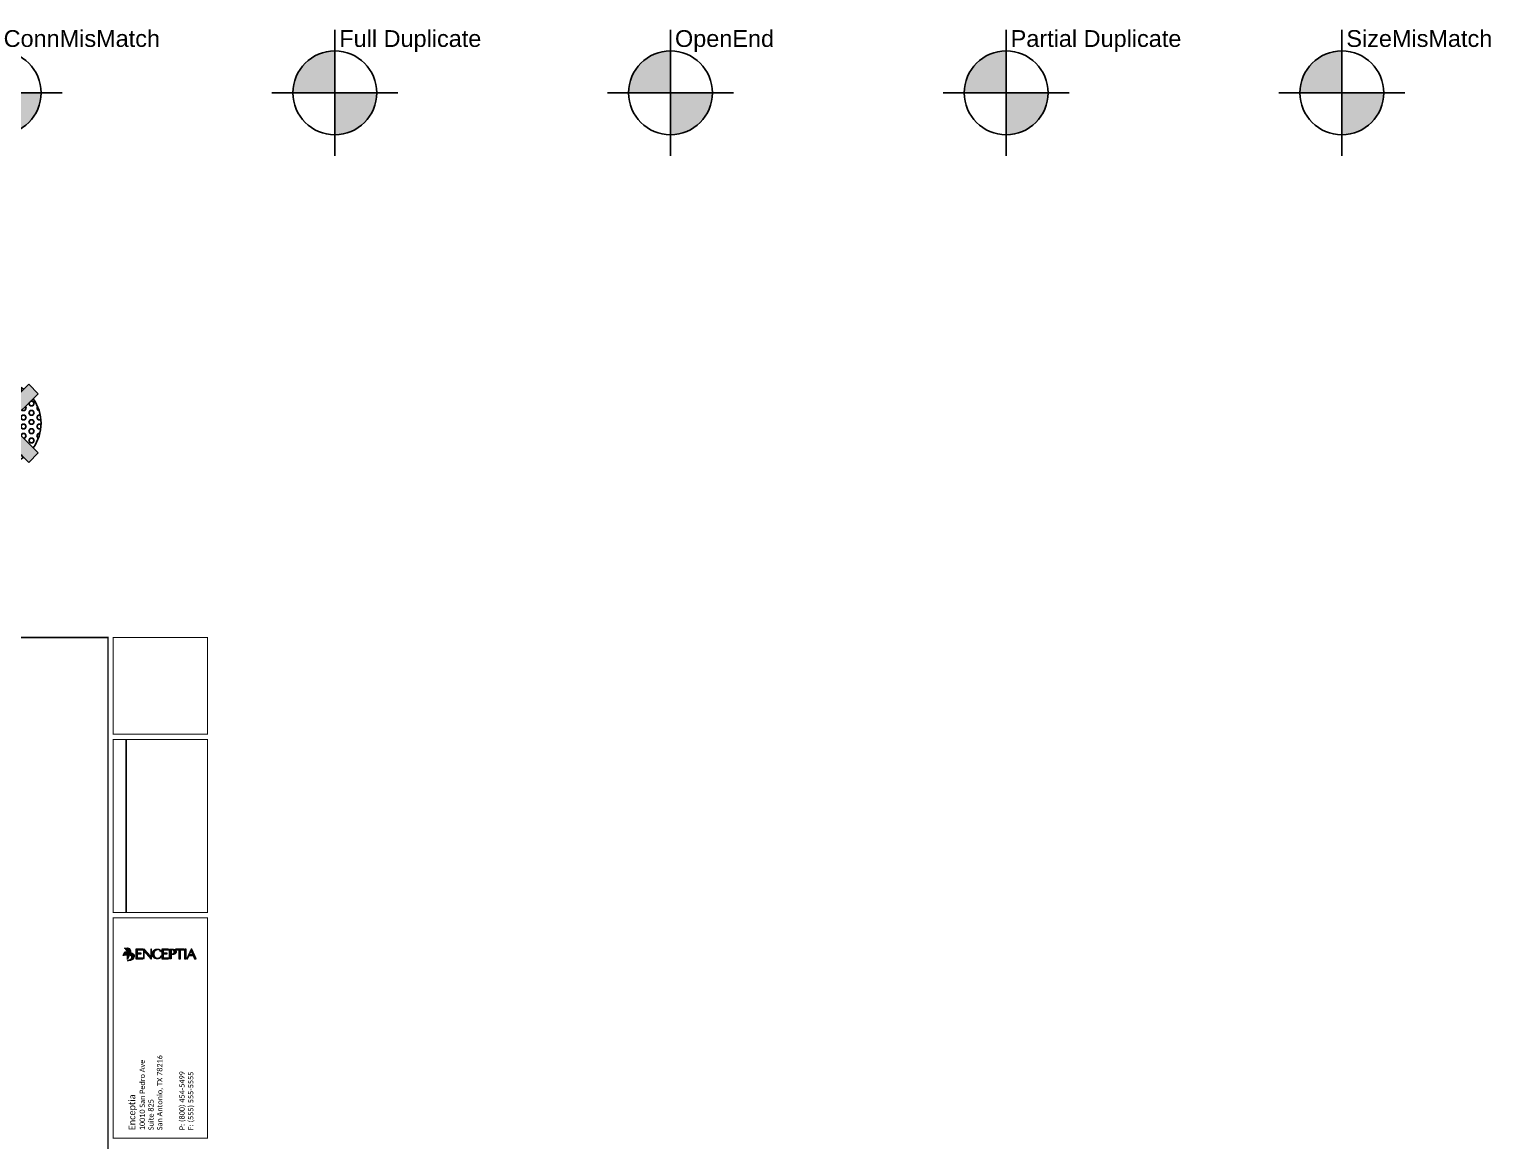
# Model space of a CAD drawing. Header units: inches. Extents: x -39 to 112, y -13 to 70.
# Drawn here: x 36.57 to 71.4, y 31.37 to 57.86 of the extents above; entities that cross this region are included whole.
import ezdxf
from ezdxf.enums import TextEntityAlignment as Align

# ---------------------------------------------------------------- set-up
doc = ezdxf.new("R2010")
doc.units = ezdxf.units.IN
doc.header["$MEASUREMENT"] = 0
for name, color, linetype in [('ANNO-TTLB', 7, 'Continuous'), ('ANNO-TTLB-TXT', 8, 'Continuous'), ('MAP_ConnMisMatch', 93, 'Continuous'), ('MAP_FDuplicate', 5, 'Continuous'), ('MAP_OpenEnd', 3, 'Continuous'), ('MAP_PDuplicate', 6, 'Continuous'), ('MAP_SizeMisMatch', 192, 'Continuous')]:
    doc.layers.add(name, color=color, linetype=linetype)
doc.styles.add('AnnoText', font='calibri.ttf')
doc.styles.add('Level Block', font='arial.ttf', dxfattribs={"height": 1})

# ---------------------------------------------------------------- blocks, each defined once
blk = doc.blocks.new('MAP_ConnMisMatch')
at = {"layer": 'MAP_ConnMisMatch'}
h = blk.add_hatch(color=256, dxfattribs=at)
h.paths.add_polyline_path([(0, 1, 0.414214), (-1, 0), (0, 0)])
h.paths.add_polyline_path([(1, 0), (0, 0), (0, -1, 0.414214)])
for p, q in [((0, -1.5), (0, 1.5)), ((1.5, 0), (-1.5, 0))]:
    blk.add_line(p, q, dxfattribs=at)
blk.add_circle((0, 0), 1, dxfattribs=at)
at = {"layer": 'MAP_ConnMisMatch', "insert": (0.107, 1.494), "char_height": 0.4, "width": 2.45082, "attachment_point": 1, "style": 'Level Block'}
blk.add_mtext('ConnMisMatch', dxfattribs=at)
blk = doc.blocks.new('MAP_FDuplicate')
at = {"layer": 'MAP_FDuplicate'}
h = blk.add_hatch(color=256, dxfattribs=at)
h.paths.add_polyline_path([(0, 1, 0.414214), (-1, 0), (0, 0)])
h.paths.add_polyline_path([(1, 0), (0, 0), (0, -1, 0.414214)])
for p, q in [((0, -1.5), (0, 1.5)), ((1.5, 0), (-1.5, 0))]:
    blk.add_line(p, q, dxfattribs=at)
blk.add_circle((0, 0), 1, dxfattribs=at)
at = {"layer": 'MAP_FDuplicate', "insert": (0.107, 1.494), "char_height": 0.4, "width": 3.66207, "attachment_point": 1, "style": 'Level Block'}
blk.add_mtext('Full Duplicate', dxfattribs=at)
blk = doc.blocks.new('MAP_OpenEnd')
at = {"layer": 'MAP_OpenEnd'}
h = blk.add_hatch(color=256, dxfattribs=at)
h.paths.add_polyline_path([(0, 1, 0.414214), (-1, 0), (0, 0)])
h.paths.add_polyline_path([(1, 0), (0, 0), (0, -1, 0.414214)])
for p, q in [((0, -1.5), (0, 1.5)), ((1.5, 0), (-1.5, 0))]:
    blk.add_line(p, q, dxfattribs=at)
blk.add_circle((0, 0), 1, dxfattribs=at)
at = {"layer": 'MAP_OpenEnd', "insert": (0.107, 1.494), "char_height": 0.4, "width": 2.45082, "attachment_point": 1, "style": 'Level Block'}
blk.add_mtext('OpenEnd', dxfattribs=at)
blk = doc.blocks.new('MAP_PDuplicate')
at = {"layer": 'MAP_PDuplicate'}
h = blk.add_hatch(color=256, dxfattribs=at)
h.paths.add_polyline_path([(0, 1, 0.414214), (-1, 0), (0, 0)])
h.paths.add_polyline_path([(1, 0), (0, 0), (0, -1, 0.414214)])
for p, q in [((0, -1.5), (0, 1.5)), ((1.5, 0), (-1.5, 0))]:
    blk.add_line(p, q, dxfattribs=at)
blk.add_circle((0, 0), 1, dxfattribs=at)
at = {"layer": 'MAP_PDuplicate', "insert": (0.107, 1.494), "char_height": 0.4, "width": 4.45788, "attachment_point": 1, "style": 'Level Block'}
blk.add_mtext('Partial Duplicate', dxfattribs=at)
blk = doc.blocks.new('MAP_SizeMisMatch')
at = {"layer": 'MAP_SizeMisMatch'}
h = blk.add_hatch(color=256, dxfattribs=at)
h.paths.add_polyline_path([(0, 1, 0.414214), (-1, 0), (0, 0)])
h.paths.add_polyline_path([(1, 0), (0, 0), (0, -1, 0.414214)])
for p, q in [((0, -1.5), (0, 1.5)), ((1.5, 0), (-1.5, 0))]:
    blk.add_line(p, q, dxfattribs=at)
blk.add_circle((0, 0), 1, dxfattribs=at)
at = {"layer": 'MAP_SizeMisMatch', "insert": (0.107, 1.494), "char_height": 0.4, "width": 2.45082, "attachment_point": 1, "style": 'Level Block'}
blk.add_mtext('SizeMisMatch', dxfattribs=at)
blk = doc.blocks.new('Map_Staked_Original')
h = blk.add_hatch()
h.set_pattern_fill('HEX', color=3, scale=0.04)
h.set_pattern_definition([(0, (5.36274, -63.68), (0, 0.21997045), [0.127, -0.254]), (120, (5.36274, -63.68), (-0.1905, -0.1099852), [0.127, -0.254]), (60, (5.48974, -63.68), (-0.1905, 0.1099852), [0.127, -0.254])])
h.paths.add_polyline_path([(1.622, -1.17, 0.322925), (1.622, 1.17), (0.453, 0)])
h.paths.add_polyline_path([(1.17, 1.622, 0.322925), (-1.17, 1.622), (0, 0.453)])
h.paths.add_polyline_path([(-0.453, 0), (-1.622, 1.17, 0.322925), (-1.622, -1.17)])
h.paths.add_polyline_path([(0, -0.453), (-1.17, -1.622, 0.322925), (1.17, -1.622)])
h = blk.add_hatch(color=1)
h.dxf.hatch_style = 1
h.paths.add_polyline_path([(1.862, 1.41), (1.41, 1.862), (0, 0.453), (-1.41, 1.862), (-1.862, 1.41), (-0.453, 0), (-1.862, -1.41), (-1.41, -1.862), (0, -0.453), (1.41, -1.862), (1.862, -1.41), (0.453, 0)])
for p, q in [((-1.41, 1.862), (-1.862, 1.41)), ((-1.862, 1.41), (-0.453, 0)), ((-1.41, 1.862), (0, 0.453)), ((0, 0.453), (1.41, 1.862)), ((0.453, 0), (1.862, 1.41)), ((1.862, 1.41), (1.41, 1.862)), ((-1.862, -1.41), (-0.453, 0)), ((0.453, 0), (1.862, -1.41)), ((-1.41, -1.862), (0, -0.453)), ((0, -0.453), (1.41, -1.862)), ((-1.862, -1.41), (-1.41, -1.862)), ((1.41, -1.862), (1.862, -1.41))]:
    blk.add_line(p, q)
for start, end in [(54.2069, 125.7931), (144.2069, 215.7931), (324.2069, 35.7931), (234.2069, 305.7931)]:
    blk.add_arc((0, 0), 2, start, end)
blk = doc.blocks.new('CompanyLogo')
at = {"true_color": 0x647934}
h = blk.add_hatch(color=77, dxfattribs=at)
h.dxf.hatch_style = 2
edge = h.paths.add_edge_path()
edge.add_spline(control_points=[(0.04, 0.216), (0.04, 0.216), (0, 0.13), (0, 0.13), (0, 0.13), (0.181, 0.154), (0.208, 0.116), (0.254, 0.05), (0.104, 0), (0.104, 0), (0.104, 0), (0.258, -0.002), (0.269, 0.106), (0.285, 0.222), (0.04, 0.216), (0.04, 0.216)], knot_values=[0, 0, 0, 0, 1, 1, 1, 2, 2, 2, 3, 3, 3, 4, 4, 4, 5, 5, 5, 5], degree=3, periodic=0)
at = {"true_color": 0x791d52}
h = blk.add_hatch(color=226, dxfattribs=at)
h.dxf.hatch_style = 2
edge = h.paths.add_edge_path()
edge.add_spline(control_points=[(0.18, 0.239), (0.176, 0.346), (0.039, 0.302), (0.039, 0.302), (0.039, 0.302), (0.098, 0.275), (0.107, 0.208), (0.115, 0.141), (0.104, 0.033), (0.104, 0.033), (0.104, 0.033), (0.181, 0.177), (0.18, 0.239)], knot_values=[0, 0, 0, 0, 1, 1, 1, 2, 2, 2, 3, 3, 3, 4, 4, 4, 4], degree=3, periodic=0)
at = {"true_color": 0x2c5678}
for points in [[(0.309, 0.28), (0.309, 0.054), (0.469, 0.054), (0.469, 0.07), (0.348, 0.07), (0.348, 0.171), (0.429, 0.171), (0.429, 0.187), (0.348, 0.187), (0.348, 0.265), (0.469, 0.265), (0.469, 0.28)], [(0.485, 0.056), (0.501, 0.056), (0.501, 0.233), (0.502, 0.233), (0.667, 0.05), (0.676, 0.05), (0.676, 0.28), (0.661, 0.28), (0.661, 0.116), (0.659, 0.116), (0.507, 0.28), (0.485, 0.28)], [(0.929, 0.28), (0.929, 0.054), (1.088, 0.054), (1.088, 0.07), (0.968, 0.07), (0.968, 0.171), (1.049, 0.171), (1.049, 0.187), (0.968, 0.187), (0.968, 0.265), (1.088, 0.265), (1.088, 0.28)], [(1.249, 0.28), (1.249, 0.265), (1.332, 0.265), (1.332, 0.054), (1.371, 0.054), (1.371, 0.265), (1.453, 0.265), (1.453, 0.28)], [(1.468, 0.054), (1.507, 0.054), (1.507, 0.28), (1.468, 0.28)]]:
    blk.add_hatch(color=167, dxfattribs=at).paths.add_polyline_path(points)
h = blk.add_hatch(color=167, dxfattribs=at)
edge = h.paths.add_edge_path()
edge.add_spline(control_points=[(0.744, 0.209), (0.749, 0.222), (0.755, 0.232), (0.764, 0.241), (0.773, 0.25), (0.783, 0.257), (0.794, 0.261), (0.805, 0.266), (0.818, 0.269), (0.831, 0.269), (0.846, 0.269), (0.86, 0.264), (0.872, 0.256), (0.883, 0.247), (0.894, 0.234), (0.904, 0.216), (0.904, 0.216), (0.92, 0.227), (0.92, 0.227), (0.915, 0.234), (0.91, 0.242), (0.903, 0.248), (0.897, 0.256), (0.889, 0.262), (0.881, 0.267), (0.872, 0.272), (0.863, 0.276), (0.853, 0.279), (0.843, 0.283), (0.831, 0.284), (0.819, 0.284), (0.807, 0.284), (0.795, 0.283), (0.783, 0.28), (0.772, 0.277), (0.762, 0.273), (0.752, 0.268), (0.743, 0.263), (0.734, 0.256), (0.726, 0.249), (0.719, 0.242), (0.712, 0.234), (0.707, 0.225), (0.701, 0.216), (0.697, 0.207), (0.694, 0.197), (0.691, 0.187), (0.69, 0.177), (0.69, 0.167), (0.69, 0.156), (0.691, 0.146), (0.694, 0.136), (0.697, 0.126), (0.701, 0.117), (0.706, 0.109), (0.711, 0.1), (0.718, 0.092), (0.726, 0.085), (0.733, 0.078), (0.742, 0.072), (0.751, 0.067), (0.76, 0.062), (0.771, 0.058), (0.782, 0.055), (0.793, 0.052), (0.805, 0.05), (0.817, 0.05), (0.831, 0.05), (0.842, 0.052), (0.853, 0.055), (0.864, 0.058), (0.873, 0.062), (0.881, 0.068), (0.89, 0.073), (0.897, 0.079), (0.904, 0.086), (0.91, 0.093), (0.915, 0.1), (0.92, 0.108), (0.92, 0.108), (0.904, 0.118), (0.904, 0.118), (0.901, 0.112), (0.897, 0.105), (0.892, 0.099), (0.887, 0.093), (0.881, 0.087), (0.875, 0.083), (0.868, 0.078), (0.861, 0.074), (0.854, 0.071), (0.846, 0.068), (0.839, 0.066), (0.831, 0.066), (0.817, 0.066), (0.805, 0.068), (0.793, 0.073), (0.782, 0.077), (0.772, 0.084), (0.764, 0.093), (0.755, 0.101), (0.748, 0.112), (0.744, 0.124), (0.739, 0.137), (0.736, 0.151), (0.736, 0.167), (0.736, 0.182), (0.739, 0.197), (0.744, 0.209)], knot_values=[0, 0, 0, 0, 1, 1, 1, 2, 2, 2, 3, 3, 3, 4, 4, 4, 5, 5, 5, 6, 6, 6, 7, 7, 7, 8, 8, 8, 9, 9, 9, 10, 10, 10, 11, 11, 11, 12, 12, 12, 13, 13, 13, 14, 14, 14, 15, 15, 15, 16, 16, 16, 17, 17, 17, 18, 18, 18, 19, 19, 19, 20, 20, 20, 21, 21, 21, 22, 22, 22, 23, 23, 23, 24, 24, 24, 25, 25, 25, 26, 26, 26, 27, 27, 27, 28, 28, 28, 29, 29, 29, 30, 30, 30, 31, 31, 31, 32, 32, 32, 33, 33, 33, 34, 34, 34, 35, 35, 35, 36, 36, 36, 36], degree=3, periodic=0)
h = blk.add_hatch(color=167, dxfattribs=at)
edge = h.paths.add_edge_path()
edge.add_spline(control_points=[(1.144, 0.265), (1.144, 0.265), (1.171, 0.265), (1.171, 0.265), (1.178, 0.265), (1.185, 0.263), (1.191, 0.261), (1.197, 0.259), (1.203, 0.255), (1.207, 0.251), (1.212, 0.247), (1.215, 0.241), (1.218, 0.235), (1.221, 0.229), (1.222, 0.222), (1.222, 0.214), (1.222, 0.208), (1.221, 0.202), (1.219, 0.196), (1.217, 0.19), (1.214, 0.185), (1.21, 0.181), (1.206, 0.177), (1.201, 0.173), (1.194, 0.171), (1.188, 0.169), (1.181, 0.167), (1.173, 0.167), (1.168, 0.167), (1.163, 0.168), (1.158, 0.169), (1.153, 0.17), (1.148, 0.171), (1.144, 0.172), (1.144, 0.172), (1.144, 0.265), (1.144, 0.265)], knot_values=[0, 0, 0, 0, 1, 1, 1, 2, 2, 2, 3, 3, 3, 4, 4, 4, 5, 5, 5, 6, 6, 6, 7, 7, 7, 8, 8, 8, 9, 9, 9, 10, 10, 10, 11, 11, 11, 12, 12, 12, 12], degree=3, periodic=0)
edge = h.paths.add_edge_path()
edge.add_spline(control_points=[(1.105, 0.054), (1.105, 0.054), (1.144, 0.054), (1.144, 0.054), (1.144, 0.054), (1.144, 0.16), (1.144, 0.16), (1.146, 0.159), (1.149, 0.158), (1.152, 0.158), (1.156, 0.158), (1.16, 0.157), (1.164, 0.157), (1.168, 0.157), (1.172, 0.156), (1.176, 0.156), (1.181, 0.156), (1.185, 0.156), (1.189, 0.156), (1.198, 0.156), (1.208, 0.157), (1.217, 0.159), (1.226, 0.162), (1.234, 0.165), (1.241, 0.17), (1.248, 0.175), (1.254, 0.182), (1.258, 0.189), (1.263, 0.197), (1.265, 0.206), (1.265, 0.216), (1.265, 0.226), (1.263, 0.235), (1.258, 0.243), (1.254, 0.251), (1.247, 0.258), (1.24, 0.263), (1.232, 0.269), (1.223, 0.273), (1.212, 0.276), (1.201, 0.279), (1.19, 0.28), (1.178, 0.28), (1.178, 0.28), (1.105, 0.28), (1.105, 0.28), (1.105, 0.28), (1.105, 0.054), (1.105, 0.054)], knot_values=[0, 0, 0, 0, 1, 1, 1, 2, 2, 2, 3, 3, 3, 4, 4, 4, 5, 5, 5, 6, 6, 6, 7, 7, 7, 8, 8, 8, 9, 9, 9, 10, 10, 10, 11, 11, 11, 12, 12, 12, 13, 13, 13, 14, 14, 14, 15, 15, 15, 16, 16, 16, 16], degree=3, periodic=0)
h = blk.add_hatch(color=167, dxfattribs=at)
h.paths.add_polyline_path([(1.623, 0.233), (1.664, 0.144), (1.58, 0.144)])
h.paths.add_polyline_path([(1.628, 0.284), (1.518, 0.054), (1.538, 0.054), (1.574, 0.128), (1.671, 0.128), (1.706, 0.054), (1.745, 0.054), (1.638, 0.284)])
at = {"lineweight": 0}
for points in [[(0.309, 0.28), (0.309, 0.054), (0.469, 0.054), (0.469, 0.07), (0.348, 0.07), (0.348, 0.171), (0.429, 0.171), (0.429, 0.187), (0.348, 0.187), (0.348, 0.265), (0.469, 0.265), (0.469, 0.28), (0.309, 0.28)], [(0.485, 0.056), (0.501, 0.056), (0.501, 0.233), (0.502, 0.233), (0.667, 0.05), (0.676, 0.05), (0.676, 0.28), (0.661, 0.28), (0.661, 0.116), (0.659, 0.116), (0.507, 0.28), (0.485, 0.28), (0.485, 0.056)], [(0.929, 0.28), (0.929, 0.054), (1.088, 0.054), (1.088, 0.07), (0.968, 0.07), (0.968, 0.171), (1.049, 0.171), (1.049, 0.187), (0.968, 0.187), (0.968, 0.265), (1.088, 0.265), (1.088, 0.28), (0.929, 0.28)], [(1.249, 0.28), (1.249, 0.265), (1.332, 0.265), (1.332, 0.054), (1.371, 0.054), (1.371, 0.265), (1.453, 0.265), (1.453, 0.28), (1.249, 0.28)], [(1.468, 0.054), (1.507, 0.054), (1.507, 0.28), (1.468, 0.28), (1.468, 0.054)], [(1.628, 0.284), (1.518, 0.054), (1.538, 0.054), (1.574, 0.128), (1.671, 0.128), (1.706, 0.054), (1.745, 0.054), (1.638, 0.284), (1.628, 0.284)], [(1.623, 0.233), (1.664, 0.144), (1.58, 0.144), (1.623, 0.233)]]:
    blk.add_lwpolyline(points, dxfattribs=at)
for points, knots in [([(0.04, 0.216), (0.04, 0.216), (0, 0.13), (0, 0.13), (0, 0.13), (0.181, 0.154), (0.208, 0.116), (0.254, 0.05), (0.104, 0), (0.104, 0), (0.104, 0), (0.258, -0.002), (0.269, 0.106), (0.285, 0.222), (0.04, 0.216), (0.04, 0.216)], [0, 0, 0, 0, 1, 1, 1, 2, 2, 2, 3, 3, 3, 4, 4, 4, 5, 5, 5, 5]), ([(0.18, 0.239), (0.176, 0.346), (0.039, 0.302), (0.039, 0.302), (0.039, 0.302), (0.098, 0.275), (0.107, 0.208), (0.115, 0.141), (0.104, 0.033), (0.104, 0.033), (0.104, 0.033), (0.181, 0.177), (0.18, 0.239)], [0, 0, 0, 0, 1, 1, 1, 2, 2, 2, 3, 3, 3, 4, 4, 4, 4]), ([(0.744, 0.209), (0.749, 0.222), (0.755, 0.232), (0.764, 0.241), (0.773, 0.25), (0.783, 0.257), (0.794, 0.261), (0.805, 0.266), (0.818, 0.269), (0.831, 0.269), (0.846, 0.269), (0.86, 0.264), (0.872, 0.256), (0.883, 0.247), (0.894, 0.234), (0.904, 0.216), (0.904, 0.216), (0.92, 0.227), (0.92, 0.227), (0.915, 0.234), (0.91, 0.242), (0.903, 0.248), (0.897, 0.256), (0.889, 0.262), (0.881, 0.267), (0.872, 0.272), (0.863, 0.276), (0.853, 0.279), (0.843, 0.283), (0.831, 0.284), (0.819, 0.284), (0.807, 0.284), (0.795, 0.283), (0.783, 0.28), (0.772, 0.277), (0.762, 0.273), (0.752, 0.268), (0.743, 0.263), (0.734, 0.256), (0.726, 0.249), (0.719, 0.242), (0.712, 0.234), (0.707, 0.225), (0.701, 0.216), (0.697, 0.207), (0.694, 0.197), (0.691, 0.187), (0.69, 0.177), (0.69, 0.167), (0.69, 0.156), (0.691, 0.146), (0.694, 0.136), (0.697, 0.126), (0.701, 0.117), (0.706, 0.109), (0.711, 0.1), (0.718, 0.092), (0.726, 0.085), (0.733, 0.078), (0.742, 0.072), (0.751, 0.067), (0.76, 0.062), (0.771, 0.058), (0.782, 0.055), (0.793, 0.052), (0.805, 0.05), (0.817, 0.05), (0.831, 0.05), (0.842, 0.052), (0.853, 0.055), (0.864, 0.058), (0.873, 0.062), (0.881, 0.068), (0.89, 0.073), (0.897, 0.079), (0.904, 0.086), (0.91, 0.093), (0.915, 0.1), (0.92, 0.108), (0.92, 0.108), (0.904, 0.118), (0.904, 0.118), (0.901, 0.112), (0.897, 0.105), (0.892, 0.099), (0.887, 0.093), (0.881, 0.087), (0.875, 0.083), (0.868, 0.078), (0.861, 0.074), (0.854, 0.071), (0.846, 0.068), (0.839, 0.066), (0.831, 0.066), (0.817, 0.066), (0.805, 0.068), (0.793, 0.073), (0.782, 0.077), (0.772, 0.084), (0.764, 0.093), (0.755, 0.101), (0.748, 0.112), (0.744, 0.124), (0.739, 0.137), (0.736, 0.151), (0.736, 0.167), (0.736, 0.182), (0.739, 0.197), (0.744, 0.209)], [0, 0, 0, 0, 1, 1, 1, 2, 2, 2, 3, 3, 3, 4, 4, 4, 5, 5, 5, 6, 6, 6, 7, 7, 7, 8, 8, 8, 9, 9, 9, 10, 10, 10, 11, 11, 11, 12, 12, 12, 13, 13, 13, 14, 14, 14, 15, 15, 15, 16, 16, 16, 17, 17, 17, 18, 18, 18, 19, 19, 19, 20, 20, 20, 21, 21, 21, 22, 22, 22, 23, 23, 23, 24, 24, 24, 25, 25, 25, 26, 26, 26, 27, 27, 27, 28, 28, 28, 29, 29, 29, 30, 30, 30, 31, 31, 31, 32, 32, 32, 33, 33, 33, 34, 34, 34, 35, 35, 35, 36, 36, 36, 36]), ([(1.105, 0.054), (1.105, 0.054), (1.144, 0.054), (1.144, 0.054), (1.144, 0.054), (1.144, 0.16), (1.144, 0.16), (1.146, 0.159), (1.149, 0.158), (1.152, 0.158), (1.156, 0.158), (1.16, 0.157), (1.164, 0.157), (1.168, 0.157), (1.172, 0.156), (1.176, 0.156), (1.181, 0.156), (1.185, 0.156), (1.189, 0.156), (1.198, 0.156), (1.208, 0.157), (1.217, 0.159), (1.226, 0.162), (1.234, 0.165), (1.241, 0.17), (1.248, 0.175), (1.254, 0.182), (1.258, 0.189), (1.263, 0.197), (1.265, 0.206), (1.265, 0.216), (1.265, 0.226), (1.263, 0.235), (1.258, 0.243), (1.254, 0.251), (1.247, 0.258), (1.24, 0.263), (1.232, 0.269), (1.223, 0.273), (1.212, 0.276), (1.201, 0.279), (1.19, 0.28), (1.178, 0.28), (1.178, 0.28), (1.105, 0.28), (1.105, 0.28), (1.105, 0.28), (1.105, 0.054), (1.105, 0.054)], [0, 0, 0, 0, 1, 1, 1, 2, 2, 2, 3, 3, 3, 4, 4, 4, 5, 5, 5, 6, 6, 6, 7, 7, 7, 8, 8, 8, 9, 9, 9, 10, 10, 10, 11, 11, 11, 12, 12, 12, 13, 13, 13, 14, 14, 14, 15, 15, 15, 16, 16, 16, 16]), ([(1.144, 0.265), (1.144, 0.265), (1.171, 0.265), (1.171, 0.265), (1.178, 0.265), (1.185, 0.263), (1.191, 0.261), (1.197, 0.259), (1.203, 0.255), (1.207, 0.251), (1.212, 0.247), (1.215, 0.241), (1.218, 0.235), (1.221, 0.229), (1.222, 0.222), (1.222, 0.214), (1.222, 0.208), (1.221, 0.202), (1.219, 0.196), (1.217, 0.19), (1.214, 0.185), (1.21, 0.181), (1.206, 0.177), (1.201, 0.173), (1.194, 0.171), (1.188, 0.169), (1.181, 0.167), (1.173, 0.167), (1.168, 0.167), (1.163, 0.168), (1.158, 0.169), (1.153, 0.17), (1.148, 0.171), (1.144, 0.172), (1.144, 0.172), (1.144, 0.265), (1.144, 0.265)], [0, 0, 0, 0, 1, 1, 1, 2, 2, 2, 3, 3, 3, 4, 4, 4, 5, 5, 5, 6, 6, 6, 7, 7, 7, 8, 8, 8, 9, 9, 9, 10, 10, 10, 11, 11, 11, 12, 12, 12, 12])]:
    blk.add_open_spline(points, degree=3, knots=knots, dxfattribs=at)
blk = doc.blocks.new('TTLB_30x42')
at = {"layer": 'ANNO-TTLB'}
blk.add_line((40.375, 23.524), (40.375, 27.649), dxfattribs=at)
for points, const_width in [([(2.047, 30.082), (39.937, 30.082), (39.937, 1.274), (2.047, 1.274)], 0.0352), ([(40.062, 30.082), (42.312, 30.082), (42.312, 27.774), (40.062, 27.774)], 0.0234), ([(40.062, 27.649), (42.312, 27.649), (42.312, 23.524), (40.062, 23.524)], 0.0234), ([(42.312, 18.149), (40.062, 18.149), (40.062, 23.399), (42.312, 23.399)], 0.0234)]:
    blk.add_lwpolyline(points, close=True, dxfattribs=dict(at, const_width=const_width))
blk.add_blockref('CompanyLogo', (40.296, 22.372))
at = {"layer": 'ANNO-TTLB-TXT', "char_height": 0.125, "attachment_point": 4, "rotation": 90, "style": 'AnnoText'}
for s, insert, width in [('{\\H1.25x;Enceptia\\P}10010 San Pedro Ave\\PSuite 825\\PSan Antonio, TX 78216', (40.845, 18.338), 3.11876), ('\\pt0.25;\\PP: (800) 454-5499\\PF: (555) 555-5555', (41.715, 18.338), 1.61917)]:
    blk.add_mtext(s, dxfattribs=dict(at, insert=insert, width=width))
at = {"layer": 'ANNO-TTLB-TXT', "style": 'AnnoText'}
for tag, height, p in [('JOBNAME', 0.312, (40.951, 13.524)), ('JOBADDRESS', 0.188, (41.399, 13.524))]:
    blk.add_attdef(tag, text='', height=height, rotation=90, dxfattribs=at).set_placement(p, align=Align.MIDDLE_CENTER)
for tag, p in [('JOBNUMBER', (41.132, 5.054)), ('DETAILER', (41.132, 4.804))]:
    blk.add_attdef(tag, text='', height=0.0938, dxfattribs=at).set_placement(p, align=Align.BOTTOM_LEFT)
blk = doc.blocks.new('AnnotationResources')
for name, p in [('MAP_ConnMisMatch', (35.848, 56.3488)), ('MAP_FDuplicate', (43.848, 56.3488)), ('MAP_OpenEnd', (51.848, 56.3488)), ('MAP_PDuplicate', (59.848, 56.3488)), ('MAP_SizeMisMatch', (67.848, 56.3488))]:
    blk.add_blockref(name, p)
at = {"xscale": 0.5, "yscale": 0.5, "zscale": 0.5}
blk.add_blockref('Map_Staked_Original', (35.848, 48.4738), dxfattribs=at)
at = {"layer": 'ANNO-TTLB-TXT'}
blk.add_blockref('TTLB_30x42', (-1.4957, 13.2883), dxfattribs=at)
blk.add_blockref('TTLB_30x42', (-1.4957, 13.2883), dxfattribs=at)

msp = doc.modelspace()

# ---------------------------------------------------------------- block references
msp.add_blockref('AnnotationResources', (0, 0))

doc.saveas('drawing.dxf')
